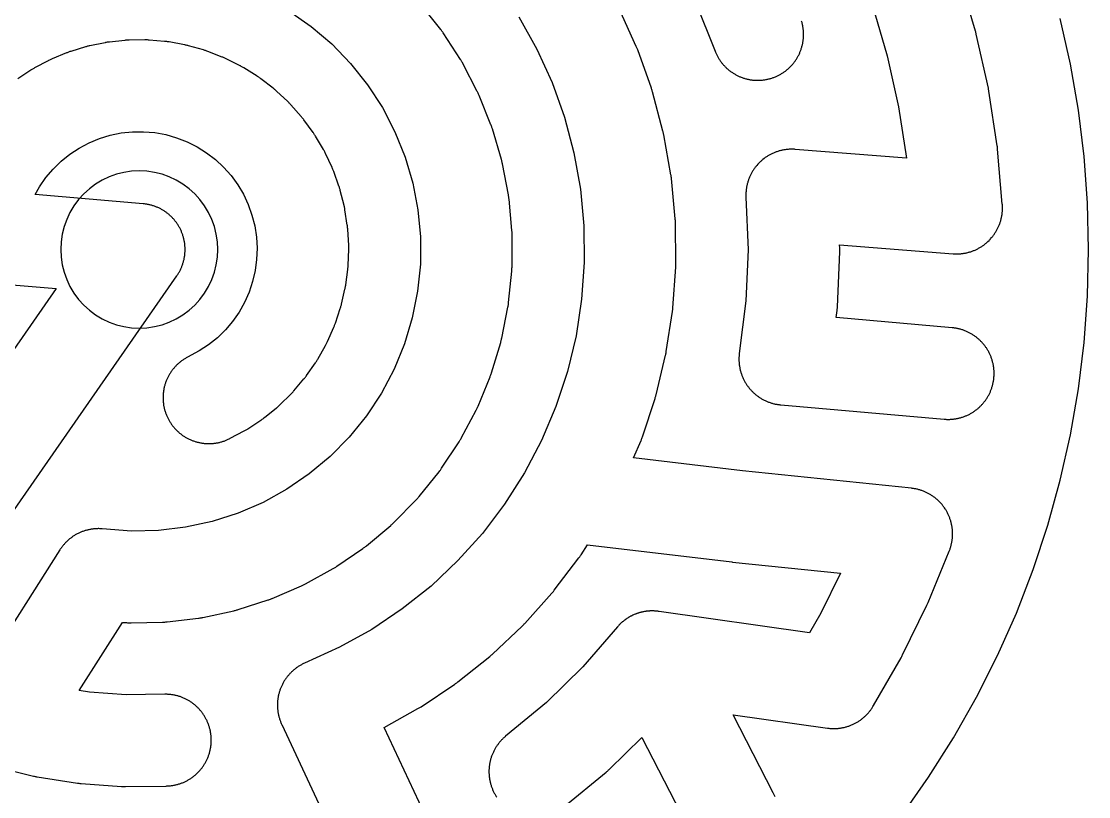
# Model space of a CAD drawing. Header units: millimetres. Extents: x -145 to 145, y -145 to 145.
# Drawn here: x -18 to 145, y -83.5 to 34.8 of the extents above; entities that cross this region are included whole.
import ezdxf

# ---------------------------------------------------------------- set-up
doc = ezdxf.new("R2010")
doc.units = ezdxf.units.MM
doc.layers.add('BOUNDARY', color=3, linetype='CONTINUOUS')
doc.layers.add('CORRIDORS', color=1, linetype='CONTINUOUS')

msp = doc.modelspace()

# ---------------------------------------------------------------- linework, layer by layer
at = {"layer": 'BOUNDARY'}
msp.add_lwpolyline([(116.465, -86.376), (120.563, -80.558), (124.371, -74.545), (127.879, -68.353), (131.078, -61.995), (133.963, -55.489), (136.524, -48.849), (138.756, -42.091), (140.655, -35.232), (142.214, -28.288), (143.431, -21.276), (144.302, -14.212), (144.825, -7.115), (145, 0), (144.825, 7.115), (144.302, 14.212), (143.431, 21.276), (142.214, 28.288), (140.655, 35.232)], dxfattribs=at)
msp.add_lwpolyline([(12, 0), (11.942, 1.176), (11.769, 2.341), (11.483, 3.483), (11.087, 4.592), (10.583, 5.657), (9.978, 6.667), (9.276, 7.613), (8.485, 8.485), (7.613, 9.276), (6.667, 9.978), (5.657, 10.583), (4.592, 11.087), (3.483, 11.483), (2.341, 11.769), (1.176, 11.942), (0, 12), (-1.176, 11.942), (-2.341, 11.769), (-3.483, 11.483), (-4.592, 11.087), (-5.657, 10.583), (-6.667, 9.978), (-7.613, 9.276), (-8.485, 8.485), (-9.276, 7.613), (-9.978, 6.667), (-10.583, 5.657), (-11.087, 4.592), (-11.483, 3.483), (-11.769, 2.341), (-11.942, 1.176), (-12, 0), (-11.942, -1.176), (-11.769, -2.341), (-11.483, -3.483), (-11.087, -4.592), (-10.583, -5.657), (-9.978, -6.667), (-9.276, -7.613), (-8.485, -8.485), (-7.613, -9.276), (-6.667, -9.978), (-5.657, -10.583), (-4.592, -11.087), (-3.483, -11.483), (-2.341, -11.769), (-1.176, -11.942), (0, -12), (1.176, -11.942), (2.341, -11.769), (3.483, -11.483), (4.592, -11.087), (5.657, -10.583), (6.667, -9.978), (7.613, -9.276), (8.485, -8.485), (9.276, -7.613), (9.978, -6.667), (10.583, -5.657), (11.087, -4.592), (11.483, -3.483), (11.769, -2.341), (11.942, -1.176)], close=True, dxfattribs=at)
at = {"layer": 'CORRIDORS'}
for points in [[(111.974, 37.219), (114.229, 29.575), (115.967, 21.789), (117.168, 13.952), (100.196, 15.279), (100.078, 15.287), (99.96, 15.293), (99.841, 15.297), (99.723, 15.3), (99.605, 15.3), (99.486, 15.298), (99.368, 15.294), (99.25, 15.289), (99.132, 15.281), (99.014, 15.271), (98.896, 15.259), (98.779, 15.246), (98.661, 15.23), (98.544, 15.212), (98.428, 15.192), (98.311, 15.171), (98.196, 15.147), (98.08, 15.122), (97.965, 15.094), (97.85, 15.065), (97.736, 15.033), (97.623, 15), (97.51, 14.965), (97.397, 14.928), (97.286, 14.889), (97.175, 14.848), (97.064, 14.805), (96.955, 14.76), (96.846, 14.714), (96.738, 14.666), (96.631, 14.615), (96.524, 14.563), (96.419, 14.51), (96.315, 14.454), (96.211, 14.397), (96.108, 14.338), (96.007, 14.277), (95.906, 14.215), (95.807, 14.151), (95.709, 14.085), (95.611, 14.017), (95.515, 13.948), (95.42, 13.878), (95.234, 13.732), (95.143, 13.656), (95.053, 13.579), (94.965, 13.501), (94.877, 13.421), (94.707, 13.257), (94.624, 13.172), (94.542, 13.087), (94.462, 13), (94.306, 12.822), (94.231, 12.731), (94.157, 12.638), (94.084, 12.545), (94.013, 12.45), (93.944, 12.354), (93.876, 12.257), (93.81, 12.159), (93.746, 12.06), (93.683, 11.96), (93.622, 11.858), (93.563, 11.756), (93.505, 11.652), (93.449, 11.548), (93.395, 11.443), (93.343, 11.337), (93.293, 11.23), (93.244, 11.122), (93.197, 11.013), (93.152, 10.904), (93.109, 10.793), (93.068, 10.683), (93.029, 10.571), (92.991, 10.459), (92.956, 10.346), (92.922, 10.232), (92.89, 10.118), (92.861, 10.004), (92.833, 9.889), (92.807, 9.773), (92.783, 9.658), (92.761, 9.541), (92.741, 9.425), (92.723, 9.308), (92.707, 9.191), (92.693, 9.073), (92.681, 8.955), (92.671, 8.837), (92.663, 8.719), (92.656, 8.601), (92.652, 8.483), (92.65, 8.365), (92.65, 8.246), (92.652, 8.128), (92.656, 8.01), (92.991, -0.066), (92.661, -7.852), (91.646, -15.86), (91.632, -15.977), (91.62, -16.095), (91.61, -16.213), (91.602, -16.331), (91.596, -16.449), (91.592, -16.567), (91.59, -16.686), (91.59, -16.804), (91.592, -16.922), (91.596, -17.041), (91.603, -17.159), (91.611, -17.277), (91.621, -17.395), (91.633, -17.512), (91.647, -17.63), (91.663, -17.747), (91.681, -17.864), (91.701, -17.981), (91.723, -18.097), (91.747, -18.213), (91.773, -18.328), (91.8, -18.443), (91.83, -18.558), (91.862, -18.672), (91.895, -18.785), (91.931, -18.898), (91.968, -19.01), (92.008, -19.122), (92.049, -19.233), (92.092, -19.343), (92.137, -19.452), (92.184, -19.561), (92.232, -19.669), (92.283, -19.776), (92.335, -19.882), (92.389, -19.988), (92.445, -20.092), (92.502, -20.195), (92.561, -20.298), (92.622, -20.399), (92.685, -20.499), (92.75, -20.599), (92.816, -20.697), (92.883, -20.794), (92.953, -20.89), (93.024, -20.984), (93.096, -21.078), (93.17, -21.17), (93.246, -21.261), (93.323, -21.351), (93.402, -21.439), (93.482, -21.526), (93.564, -21.612), (93.647, -21.696), (93.731, -21.779), (93.817, -21.86), (93.904, -21.94), (93.993, -22.019), (94.083, -22.096), (94.174, -22.171), (94.266, -22.245), (94.36, -22.317), (94.455, -22.388), (94.551, -22.457), (94.648, -22.525), (94.746, -22.59), (94.846, -22.654), (94.946, -22.717), (95.048, -22.778), (95.15, -22.837), (95.254, -22.894), (95.358, -22.949), (95.464, -23.003), (95.57, -23.055), (95.677, -23.105), (95.785, -23.154), (95.894, -23.2), (96.004, -23.245), (96.114, -23.287), (96.225, -23.328), (96.337, -23.367), (96.449, -23.405), (96.562, -23.44), (96.676, -23.473), (96.79, -23.505), (96.904, -23.534), (97.019, -23.562), (97.135, -23.587), (97.251, -23.611), (97.367, -23.632), (97.484, -23.652), (97.601, -23.67), (97.718, -23.685), (97.836, -23.699), (97.978, -23.713), (122.948, -25.903), (123.066, -25.913), (123.184, -25.92), (123.303, -25.925), (123.421, -25.929), (123.539, -25.93), (123.658, -25.929), (123.776, -25.927), (123.894, -25.922), (124.012, -25.915), (124.13, -25.907), (124.248, -25.896), (124.366, -25.883), (124.483, -25.869), (124.6, -25.852), (124.717, -25.834), (124.834, -25.813), (124.95, -25.791), (125.066, -25.766), (125.181, -25.74), (125.296, -25.711), (125.41, -25.681), (125.524, -25.649), (125.637, -25.615), (125.75, -25.579), (125.862, -25.541), (125.973, -25.501), (126.084, -25.459), (126.194, -25.415), (126.303, -25.37), (126.412, -25.323), (126.519, -25.274), (126.626, -25.223), (126.732, -25.17), (126.837, -25.115), (126.941, -25.059), (127.044, -25.001), (127.147, -24.941), (127.248, -24.88), (127.348, -24.817), (127.447, -24.752), (127.544, -24.685), (127.641, -24.617), (127.737, -24.547), (127.831, -24.476), (127.924, -24.403), (128.016, -24.328), (128.107, -24.252), (128.196, -24.175), (128.284, -24.096), (128.371, -24.015), (128.456, -23.933), (128.54, -23.85), (128.622, -23.765), (128.703, -23.678), (128.783, -23.591), (128.861, -23.502), (128.937, -23.412), (129.012, -23.32), (129.086, -23.227), (129.158, -23.133), (129.228, -23.038), (129.296, -22.942), (129.363, -22.844), (129.429, -22.746), (129.492, -22.646), (129.554, -22.545), (129.615, -22.443), (129.673, -22.34), (129.73, -22.236), (129.785, -22.132), (129.838, -22.026), (129.89, -21.92), (129.939, -21.812), (129.987, -21.704), (130.033, -21.595), (130.077, -21.485), (130.119, -21.375), (130.16, -21.263), (130.198, -21.151), (130.235, -21.039), (130.269, -20.926), (130.302, -20.812), (130.333, -20.698), (130.362, -20.583), (130.389, -20.468), (130.414, -20.352), (130.437, -20.236), (130.458, -20.12), (130.477, -20.003), (130.494, -19.886), (130.51, -19.769), (130.523, -19.651), (130.534, -19.533), (130.543, -19.415), (130.55, -19.297), (130.556, -19.179), (130.559, -19.061), (130.56, -18.942), (130.559, -18.824), (130.556, -18.706), (130.552, -18.588), (130.545, -18.469), (130.536, -18.351), (130.525, -18.234), (130.513, -18.116), (130.498, -17.999), (130.481, -17.881), (130.462, -17.765), (130.442, -17.648), (130.419, -17.532), (130.394, -17.416), (130.368, -17.301), (130.339, -17.186), (130.309, -17.072), (130.276, -16.958), (130.242, -16.845), (130.206, -16.732), (130.168, -16.62), (130.128, -16.509), (130.086, -16.398), (130.042, -16.288), (129.997, -16.179), (129.949, -16.071), (129.9, -15.963), (129.849, -15.856), (129.796, -15.75), (129.742, -15.645), (129.685, -15.541), (129.627, -15.438), (129.567, -15.336), (129.505, -15.235), (129.442, -15.135), (129.377, -15.036), (129.311, -14.939), (129.242, -14.842), (129.172, -14.747), (129.101, -14.652), (129.028, -14.559), (128.953, -14.467), (128.877, -14.377), (128.799, -14.288), (128.72, -14.2), (128.639, -14.113), (128.557, -14.028), (128.474, -13.944), (128.389, -13.862), (128.302, -13.781), (128.215, -13.702), (128.126, -13.624), (128.035, -13.547), (127.944, -13.472), (127.851, -13.399), (127.757, -13.327), (127.661, -13.257), (127.565, -13.189), (127.467, -13.122), (127.368, -13.057), (127.269, -12.993), (127.168, -12.931), (127.066, -12.871), (126.963, -12.813), (126.859, -12.756), (126.754, -12.701), (126.649, -12.648), (126.542, -12.597), (126.434, -12.547), (126.326, -12.5), (126.217, -12.454), (126.107, -12.41), (125.997, -12.368), (125.885, -12.328), (125.773, -12.289), (125.661, -12.253), (125.548, -12.218), (125.434, -12.186), (125.32, -12.155), (125.205, -12.126), (125.09, -12.099), (124.974, -12.074), (124.858, -12.051), (124.742, -12.03), (124.625, -12.011), (124.508, -11.994), (124.39, -11.979), (124.273, -11.966), (124.172, -11.957), (106.449, -10.403), (106.587, -9.313), (106.601, -9.196), (106.613, -9.078), (106.623, -8.96), (106.631, -8.842), (106.637, -8.729), (106.991, -0.363), (106.995, -0.245), (106.997, -0.126), (106.997, -0.008), (106.995, 0.11), (106.991, 0.223), (106.971, 0.706), (124.294, -0.649), (124.412, -0.657), (124.53, -0.663), (124.649, -0.667), (124.767, -0.67), (124.885, -0.67), (125.004, -0.668), (125.122, -0.664), (125.24, -0.659), (125.358, -0.651), (125.476, -0.641), (125.594, -0.629), (125.711, -0.616), (125.829, -0.6), (125.946, -0.582), (126.062, -0.562), (126.179, -0.541), (126.294, -0.517), (126.41, -0.492), (126.525, -0.464), (126.64, -0.435), (126.754, -0.403), (126.867, -0.37), (126.98, -0.335), (127.093, -0.298), (127.204, -0.259), (127.315, -0.218), (127.426, -0.175), (127.535, -0.13), (127.644, -0.084), (127.752, -0.036), (127.859, 0.015), (127.966, 0.067), (128.071, 0.12), (128.175, 0.176), (128.279, 0.233), (128.382, 0.292), (128.483, 0.353), (128.584, 0.415), (128.683, 0.479), (128.781, 0.545), (128.879, 0.613), (128.975, 0.682), (129.07, 0.752), (129.256, 0.898), (129.347, 0.974), (129.437, 1.051), (129.525, 1.129), (129.613, 1.209), (129.783, 1.373), (129.866, 1.458), (129.948, 1.543), (130.028, 1.63), (130.184, 1.808), (130.259, 1.899), (130.333, 1.992), (130.406, 2.085), (130.477, 2.18), (130.546, 2.276), (130.614, 2.373), (130.68, 2.471), (130.744, 2.57), (130.807, 2.67), (130.868, 2.772), (130.927, 2.874), (130.985, 2.978), (131.041, 3.082), (131.095, 3.187), (131.147, 3.293), (131.197, 3.4), (131.246, 3.508), (131.293, 3.617), (131.338, 3.726), (131.381, 3.837), (131.422, 3.947), (131.461, 4.059), (131.499, 4.171), (131.534, 4.284), (131.568, 4.398), (131.6, 4.512), (131.629, 4.626), (131.657, 4.741), (131.683, 4.857), (131.707, 4.972), (131.729, 5.089), (131.749, 5.205), (131.767, 5.322), (131.783, 5.439), (131.797, 5.557), (131.809, 5.675), (131.819, 5.793), (131.827, 5.911), (131.834, 6.029), (131.838, 6.147), (131.84, 6.265), (131.84, 6.384), (131.838, 6.502), (131.834, 6.62), (131.828, 6.738), (131.82, 6.856), (131.815, 6.92), (131.103, 15.333), (131.092, 15.451), (131.079, 15.569), (131.064, 15.686), (131.047, 15.803), (129.768, 24.149), (129.749, 24.266), (129.728, 24.383), (129.706, 24.499), (129.681, 24.614), (127.842, 32.855), (127.815, 32.97), (127.787, 33.085), (127.756, 33.199), (127.724, 33.311), (125.334, 41.41)], [(84.979, 37.766), (87.95, 30.247), (87.994, 30.138), (88.041, 30.029), (88.089, 29.921), (88.139, 29.813), (88.19, 29.707), (88.244, 29.601), (88.299, 29.497), (88.356, 29.393), (88.415, 29.291), (88.475, 29.189), (88.538, 29.088), (88.602, 28.989), (88.667, 28.89), (88.734, 28.793), (88.803, 28.697), (88.874, 28.602), (88.946, 28.508), (89.02, 28.415), (89.095, 28.324), (89.172, 28.234), (89.25, 28.145), (89.33, 28.058), (89.411, 27.972), (89.494, 27.887), (89.578, 27.804), (89.663, 27.722), (89.75, 27.642), (89.838, 27.563), (89.928, 27.485), (90.018, 27.41), (90.111, 27.335), (90.204, 27.263), (90.298, 27.191), (90.394, 27.122), (90.491, 27.054), (90.589, 26.988), (90.688, 26.923), (90.788, 26.86), (90.89, 26.799), (90.992, 26.739), (91.095, 26.682), (91.199, 26.626), (91.305, 26.572), (91.411, 26.519), (91.518, 26.468), (91.625, 26.42), (91.734, 26.373), (91.843, 26.327), (91.953, 26.284), (92.064, 26.243), (92.176, 26.203), (92.288, 26.166), (92.401, 26.13), (92.514, 26.096), (92.628, 26.064), (92.743, 26.034), (92.857, 26.006), (92.973, 25.98), (93.089, 25.956), (93.205, 25.933), (93.322, 25.913), (93.438, 25.895), (93.556, 25.879), (93.673, 25.864), (93.791, 25.852), (93.909, 25.842), (94.027, 25.833), (94.145, 25.827), (94.263, 25.823), (94.381, 25.82), (94.5, 25.82), (94.618, 25.822), (94.736, 25.825), (94.854, 25.831), (94.972, 25.839), (95.09, 25.848), (95.208, 25.86), (95.326, 25.874), (95.443, 25.889), (95.56, 25.907), (95.677, 25.927), (95.793, 25.948), (95.909, 25.972), (96.025, 25.997), (96.14, 26.024), (96.254, 26.054), (96.368, 26.085), (96.482, 26.118), (96.595, 26.153), (96.819, 26.229), (96.93, 26.27), (97.04, 26.313), (97.15, 26.358), (97.259, 26.404), (97.367, 26.452), (97.474, 26.502), (97.58, 26.554), (97.686, 26.608), (97.79, 26.663), (97.894, 26.72), (97.997, 26.779), (98.098, 26.84), (98.199, 26.902), (98.298, 26.966), (98.397, 27.032), (98.494, 27.099), (98.59, 27.168), (98.685, 27.239), (98.779, 27.311), (98.871, 27.385), (98.963, 27.46), (99.052, 27.537), (99.141, 27.615), (99.228, 27.695), (99.314, 27.777), (99.399, 27.859), (99.482, 27.944), (99.564, 28.029), (99.644, 28.116), (99.723, 28.204), (99.8, 28.294), (99.876, 28.385), (99.95, 28.477), (100.023, 28.571), (100.094, 28.665), (100.163, 28.761), (100.231, 28.858), (100.297, 28.956), (100.361, 29.055), (100.424, 29.156), (100.485, 29.257), (100.545, 29.359), (100.602, 29.463), (100.658, 29.567), (100.712, 29.672), (100.765, 29.778), (100.815, 29.885), (100.864, 29.993), (100.911, 30.102), (100.956, 30.211), (100.999, 30.321), (101.04, 30.432), (101.08, 30.544), (101.117, 30.656), (101.153, 30.769), (101.186, 30.882), (101.218, 30.996), (101.248, 31.111), (101.276, 31.226), (101.302, 31.341), (101.326, 31.457), (101.348, 31.573), (101.368, 31.69), (101.386, 31.807), (101.402, 31.924), (101.417, 32.041), (101.429, 32.159), (101.439, 32.277), (101.447, 32.395), (101.453, 32.513), (101.457, 32.631), (101.46, 32.75), (101.46, 32.868), (101.458, 32.986), (101.454, 33.105), (101.448, 33.223), (101.441, 33.341), (101.431, 33.459), (101.419, 33.576), (101.405, 33.694), (101.389, 33.811), (101.372, 33.928), (101.352, 34.045), (101.33, 34.161), (101.307, 34.277), (101.281, 34.393), (101.253, 34.508), (101.224, 34.622), (101.193, 34.736), (101.159, 34.85)], [(22.826, 36.428), (26.232, 34.058), (29.397, 31.366), (32.285, 28.384), (34.874, 25.136), (37.138, 21.651), (39.056, 17.962), (40.606, 14.114), (41.779, 10.131), (42.562, 6.045), (42.947, 1.912), (42.931, -2.24), (42.515, -6.374), (41.7, -10.454), (40.5, -14.421), (38.916, -18.27), (36.973, -21.94), (34.685, -25.403), (32.068, -28.637), (29.161, -31.593), (25.97, -34.264), (22.547, -36.607), (18.909, -38.612), (15.089, -40.258), (11.134, -41.526), (7.071, -42.407), (2.956, -42.89), (-1.204, -42.973), (-5.685, -42.63), (-5.803, -42.622), (-5.922, -42.616), (-6.04, -42.612), (-6.158, -42.61), (-6.277, -42.61), (-6.395, -42.612), (-6.513, -42.616), (-6.631, -42.622), (-6.749, -42.63), (-6.867, -42.64), (-6.985, -42.652), (-7.102, -42.666), (-7.22, -42.682), (-7.337, -42.7), (-7.453, -42.719), (-7.57, -42.741), (-7.685, -42.765), (-7.801, -42.791), (-7.916, -42.819), (-8.031, -42.848), (-8.145, -42.88), (-8.258, -42.913), (-8.371, -42.949), (-8.483, -42.986), (-8.595, -43.025), (-8.706, -43.066), (-8.816, -43.109), (-8.926, -43.154), (-9.034, -43.201), (-9.142, -43.249), (-9.249, -43.299), (-9.356, -43.352), (-9.461, -43.405), (-9.565, -43.461), (-9.669, -43.519), (-9.771, -43.578), (-9.873, -43.639), (-9.973, -43.701), (-10.072, -43.765), (-10.171, -43.831), (-10.268, -43.899), (-10.364, -43.968), (-10.459, -44.039), (-10.552, -44.112), (-10.644, -44.186), (-10.735, -44.261), (-10.825, -44.338), (-10.914, -44.417), (-11.001, -44.497), (-11.087, -44.578), (-11.171, -44.661), (-11.254, -44.746), (-11.335, -44.832), (-11.415, -44.919), (-11.494, -45.007), (-11.571, -45.097), (-11.646, -45.188), (-11.72, -45.28), (-11.793, -45.374), (-11.864, -45.469), (-11.933, -45.565), (-12, -45.662), (-12.066, -45.76), (-12.127, -45.854), (-23.523, -63.776)], [(-22.177, -78.936), (-16.149, -80.386), (-16.034, -80.413), (-15.918, -80.437), (-15.802, -80.46), (-15.686, -80.481), (-15.581, -80.498), (-9.453, -81.445), (-9.336, -81.462), (-9.219, -81.477), (-9.101, -81.49), (-8.983, -81.501), (-8.879, -81.51), (-2.695, -81.948), (-2.576, -81.955), (-2.458, -81.96), (-2.34, -81.964), (-2.222, -81.965), (-2.115, -81.964), (4.085, -81.889), (4.203, -81.887), (4.321, -81.883), (4.439, -81.876), (4.557, -81.868), (4.675, -81.857), (4.793, -81.845), (4.91, -81.831), (5.028, -81.814), (5.144, -81.796), (5.261, -81.775), (5.377, -81.753), (5.493, -81.729), (5.608, -81.703), (5.723, -81.675), (5.838, -81.644), (5.952, -81.612), (6.065, -81.578), (6.178, -81.543), (6.29, -81.505), (6.401, -81.465), (6.512, -81.424), (6.622, -81.38), (6.732, -81.335), (6.84, -81.288), (6.948, -81.239), (7.055, -81.188), (7.161, -81.136), (7.266, -81.081), (7.37, -81.025), (7.473, -80.968), (7.575, -80.908), (7.677, -80.847), (7.777, -80.784), (7.876, -80.719), (7.974, -80.653), (8.071, -80.585), (8.166, -80.515), (8.261, -80.444), (8.354, -80.371), (8.446, -80.297), (8.537, -80.221), (8.626, -80.143), (8.714, -80.064), (8.801, -79.984), (8.887, -79.902), (8.971, -79.819), (9.053, -79.734), (9.134, -79.648), (9.214, -79.56), (9.292, -79.472), (9.369, -79.382), (9.444, -79.29), (9.518, -79.197), (9.59, -79.104), (9.66, -79.009), (9.729, -78.912), (9.796, -78.815), (9.862, -78.716), (9.926, -78.617), (9.988, -78.516), (10.048, -78.414), (10.107, -78.312), (10.164, -78.208), (10.219, -78.103), (10.272, -77.998), (10.324, -77.891), (10.374, -77.784), (10.422, -77.676), (10.468, -77.567), (10.512, -77.457), (10.555, -77.347), (10.595, -77.235), (10.634, -77.124), (10.671, -77.011), (10.706, -76.898), (10.739, -76.785), (10.77, -76.67), (10.799, -76.556), (10.826, -76.441), (10.851, -76.325), (10.875, -76.209), (10.896, -76.093), (10.915, -75.976), (10.933, -75.859), (10.948, -75.741), (10.961, -75.624), (10.973, -75.506), (10.982, -75.388), (10.99, -75.27), (10.995, -75.152), (10.999, -75.034), (11, -74.915), (10.999, -74.797), (10.997, -74.679), (10.992, -74.56), (10.986, -74.442), (10.977, -74.324), (10.967, -74.206), (10.954, -74.089), (10.939, -73.971), (10.923, -73.854), (10.904, -73.737), (10.884, -73.621), (10.862, -73.505), (10.837, -73.389), (10.811, -73.273), (10.782, -73.159), (10.752, -73.044), (10.72, -72.93), (10.686, -72.817), (10.65, -72.704), (10.612, -72.592), (10.572, -72.481), (10.531, -72.37), (10.487, -72.26), (10.442, -72.151), (10.395, -72.042), (10.346, -71.935), (10.295, -71.828), (10.242, -71.722), (10.188, -71.617), (10.131, -71.513), (10.073, -71.409), (10.014, -71.307), (9.952, -71.206), (9.889, -71.106), (9.824, -71.007), (9.758, -70.909), (9.69, -70.812), (9.62, -70.717), (9.549, -70.622), (9.476, -70.529), (9.401, -70.437), (9.325, -70.347), (9.248, -70.257), (9.169, -70.169), (9.088, -70.083), (9.006, -69.997), (8.923, -69.913), (8.838, -69.831), (8.752, -69.75), (8.664, -69.67), (8.575, -69.592), (8.485, -69.516), (8.394, -69.441), (8.301, -69.367), (8.207, -69.295), (8.112, -69.225), (8.015, -69.156), (7.918, -69.089), (7.819, -69.024), (7.72, -68.96), (7.619, -68.898), (7.517, -68.838), (7.414, -68.779), (7.31, -68.722), (7.206, -68.667), (7.1, -68.614), (6.994, -68.562), (6.886, -68.513), (6.778, -68.465), (6.669, -68.419), (6.559, -68.375), (6.449, -68.332), (6.338, -68.292), (6.226, -68.253), (6.113, -68.217), (6, -68.182), (5.886, -68.149), (5.772, -68.118), (5.658, -68.089), (5.542, -68.062), (5.427, -68.037), (5.311, -68.014), (5.194, -67.993), (5.078, -67.973), (4.96, -67.956), (4.843, -67.941), (4.726, -67.928), (4.608, -67.916), (4.49, -67.907), (4.372, -67.9), (4.254, -67.895), (4.135, -67.891), (4.017, -67.89), (3.915, -67.891), (-1.983, -67.962), (-7.606, -67.564), (-9.186, -67.32), (-2.567, -56.911), (-1.937, -56.959), (-1.819, -56.967), (-1.7, -56.973), (-1.582, -56.977), (-1.464, -56.979), (-1.345, -56.979), (-1.261, -56.978), (3.569, -56.881), (3.687, -56.877), (3.805, -56.872), (3.923, -56.864), (4.041, -56.855), (4.159, -56.844), (4.244, -56.834), (9.043, -56.271), (9.16, -56.257), (9.277, -56.24), (9.394, -56.221), (9.51, -56.2), (9.627, -56.178), (9.711, -56.16), (14.433, -55.136), (14.548, -55.11), (14.663, -55.082), (14.777, -55.052), (14.891, -55.02), (15.005, -54.986), (15.086, -54.961), (19.687, -53.486), (19.799, -53.449), (19.911, -53.41), (20.022, -53.369), (20.132, -53.326), (20.242, -53.282), (20.32, -53.249), (24.757, -51.337), (24.865, -51.289), (24.973, -51.239), (25.079, -51.188), (25.185, -51.135), (25.29, -51.08), (25.365, -51.039), (29.597, -48.707), (29.7, -48.649), (29.803, -48.589), (29.904, -48.528), (30.004, -48.465), (30.103, -48.4), (30.173, -48.352), (34.161, -45.622), (34.258, -45.555), (34.354, -45.485), (34.449, -45.414), (34.542, -45.342), (34.635, -45.268), (34.7, -45.214), (38.405, -42.113), (38.495, -42.036), (38.584, -41.958), (38.671, -41.878), (38.757, -41.797), (38.842, -41.714), (38.903, -41.653), (42.291, -38.208), (42.373, -38.123), (42.454, -38.037), (42.533, -37.949), (42.611, -37.86), (42.687, -37.769), (42.742, -37.703), (45.781, -33.947), (45.927, -33.761), (45.997, -33.666), (46.066, -33.569), (46.133, -33.472), (46.18, -33.402), (48.843, -29.371), (48.907, -29.272), (48.97, -29.172), (49.031, -29.07), (49.09, -28.968), (49.147, -28.865), (49.188, -28.789), (51.449, -24.519), (51.504, -24.414), (51.556, -24.308), (51.607, -24.201), (51.656, -24.093), (51.704, -23.985), (51.737, -23.906), (53.575, -19.438), (53.619, -19.328), (53.661, -19.218), (53.701, -19.107), (53.74, -18.995), (53.776, -18.882), (53.801, -18.802), (55.2, -14.177), (55.233, -14.063), (55.265, -13.949), (55.294, -13.834), (55.322, -13.719), (55.347, -13.604), (55.365, -13.521), (56.311, -8.783), (56.333, -8.666), (56.353, -8.55), (56.371, -8.433), (56.387, -8.316), (56.402, -8.198), (56.411, -8.113), (56.895, -3.307), (56.906, -3.19), (56.914, -3.072), (56.921, -2.953), (56.926, -2.835), (56.929, -2.717), (56.93, -2.632), (56.948, 2.199), (56.947, 2.317), (56.945, 2.436), (56.94, 2.554), (56.934, 2.672), (56.925, 2.79), (56.918, 2.874), (56.47, 7.684), (56.458, 7.802), (56.444, 7.919), (56.428, 8.037), (56.41, 8.154), (56.39, 8.27), (56.375, 8.353), (55.465, 13.098), (55.441, 13.214), (55.416, 13.33), (55.389, 13.445), (55.36, 13.56), (55.329, 13.674), (55.305, 13.757), (53.941, 18.391), (53.907, 18.504), (53.87, 18.616), (53.832, 18.728), (53.792, 18.84), (53.75, 18.95), (53.719, 19.029), (51.914, 23.51), (51.869, 23.62), (51.822, 23.728), (51.773, 23.836), (51.722, 23.943), (51.67, 24.049), (51.632, 24.124), (49.404, 28.41), (49.348, 28.514), (49.291, 28.618), (49.232, 28.72), (49.172, 28.822), (49.109, 28.922), (49.063, 28.995), (46.431, 33.046), (46.366, 33.144), (46.299, 33.242), (46.23, 33.338), (46.16, 33.434), (46.088, 33.528), (46.035, 33.595), (43.024, 37.373)], [(97.115, -83.56), (97.071, -83.45), (97.025, -83.341), (96.977, -83.233), (96.927, -83.126), (96.876, -83.019), (96.83, -82.928), (90.721, -71.004), (105.094, -73.05), (105.211, -73.066), (105.328, -73.08), (105.446, -73.091), (105.564, -73.101), (105.682, -73.109), (105.8, -73.114), (105.919, -73.118), (106.037, -73.12), (106.155, -73.12), (106.273, -73.117), (106.392, -73.113), (106.51, -73.107), (106.628, -73.099), (106.746, -73.088), (106.863, -73.076), (106.981, -73.062), (107.098, -73.046), (107.215, -73.027), (107.332, -73.007), (107.448, -72.985), (107.564, -72.961), (107.679, -72.935), (107.794, -72.907), (107.909, -72.877), (108.022, -72.845), (108.136, -72.811), (108.249, -72.776), (108.361, -72.738), (108.472, -72.698), (108.583, -72.657), (108.693, -72.614), (108.803, -72.569), (108.911, -72.522), (109.019, -72.473), (109.126, -72.422), (109.232, -72.37), (109.337, -72.316), (109.442, -72.26), (109.545, -72.202), (109.647, -72.143), (109.749, -72.082), (109.849, -72.019), (109.948, -71.954), (110.046, -71.888), (110.143, -71.82), (110.239, -71.751), (110.333, -71.68), (110.427, -71.607), (110.519, -71.533), (110.61, -71.457), (110.699, -71.38), (110.787, -71.301), (110.874, -71.22), (110.96, -71.139), (111.044, -71.055), (111.127, -70.971), (111.208, -70.885), (111.288, -70.798), (111.366, -70.709), (111.443, -70.619), (111.518, -70.528), (111.592, -70.435), (111.664, -70.341), (111.735, -70.246), (111.804, -70.15), (111.871, -70.053), (111.936, -69.954), (112, -69.855), (112.063, -69.754), (112.142, -69.62), (116.364, -62.307), (116.423, -62.204), (116.479, -62.1), (116.534, -61.995), (116.587, -61.89), (120.306, -54.308), (120.357, -54.201), (120.406, -54.093), (120.454, -53.985), (120.499, -53.877), (123.698, -46.062), (123.742, -45.952), (123.784, -45.841), (123.824, -45.73), (123.863, -45.618), (123.899, -45.505), (123.933, -45.392), (123.966, -45.279), (123.997, -45.164), (124.025, -45.049), (124.052, -44.934), (124.077, -44.819), (124.1, -44.702), (124.121, -44.586), (124.139, -44.469), (124.156, -44.352), (124.171, -44.235), (124.184, -44.117), (124.195, -43.999), (124.204, -43.881), (124.211, -43.763), (124.216, -43.645), (124.219, -43.527), (124.22, -43.408), (124.219, -43.29), (124.216, -43.172), (124.211, -43.054), (124.204, -42.935), (124.195, -42.817), (124.184, -42.7), (124.171, -42.582), (124.156, -42.465), (124.139, -42.348), (124.12, -42.231), (124.099, -42.114), (124.076, -41.998), (124.051, -41.883), (124.025, -41.767), (123.996, -41.653), (123.965, -41.538), (123.933, -41.424), (123.898, -41.311), (123.862, -41.199), (123.823, -41.087), (123.783, -40.976), (123.741, -40.865), (123.697, -40.755), (123.651, -40.646), (123.604, -40.538), (123.554, -40.43), (123.503, -40.324), (123.45, -40.218), (123.395, -40.113), (123.338, -40.009), (123.28, -39.906), (123.22, -39.804), (123.158, -39.703), (123.095, -39.603), (122.963, -39.407), (122.894, -39.311), (122.824, -39.215), (122.752, -39.121), (122.679, -39.028), (122.604, -38.937), (122.528, -38.846), (122.45, -38.757), (122.37, -38.669), (122.29, -38.583), (122.207, -38.498), (122.124, -38.414), (122.038, -38.332), (121.952, -38.252), (121.864, -38.172), (121.775, -38.095), (121.684, -38.018), (121.593, -37.944), (121.5, -37.871), (121.405, -37.799), (121.31, -37.729), (121.213, -37.661), (121.116, -37.594), (121.017, -37.529), (120.917, -37.466), (120.816, -37.404), (120.714, -37.344), (120.611, -37.286), (120.507, -37.23), (120.402, -37.175), (120.296, -37.122), (120.189, -37.071), (120.082, -37.022), (119.973, -36.974), (119.864, -36.929), (119.754, -36.885), (119.643, -36.843), (119.532, -36.803), (119.42, -36.765), (119.308, -36.729), (119.194, -36.694), (119.08, -36.662), (118.966, -36.631), (118.851, -36.603), (118.736, -36.576), (118.62, -36.551), (118.504, -36.529), (118.388, -36.508), (118.271, -36.489), (118.154, -36.473), (118.036, -36.458), (117.938, -36.447), (92.118, -33.784), (75.507, -31.824), (76.638, -29.158), (76.683, -29.048), (76.726, -28.938), (76.768, -28.828), (76.807, -28.716), (76.841, -28.616), (78.781, -22.729), (78.817, -22.616), (78.852, -22.503), (78.884, -22.389), (78.914, -22.275), (78.94, -22.172), (80.387, -16.144), (80.413, -16.029), (80.438, -15.913), (80.461, -15.797), (80.481, -15.68), (80.498, -15.581), (81.446, -9.455), (81.463, -9.337), (81.478, -9.22), (81.491, -9.102), (81.502, -8.985), (81.51, -8.881), (81.95, -2.697), (81.958, -2.579), (81.963, -2.461), (81.967, -2.342), (81.968, -2.224), (81.968, -2.118), (81.895, 4.08), (81.892, 4.199), (81.888, 4.317), (81.881, 4.435), (81.873, 4.553), (81.864, 4.659), (81.279, 10.831), (81.267, 10.948), (81.252, 11.066), (81.236, 11.183), (81.218, 11.3), (81.2, 11.405), (80.106, 17.507), (80.084, 17.624), (80.06, 17.739), (80.035, 17.855), (80.007, 17.97), (79.981, 18.072), (78.387, 24.064), (78.355, 24.178), (78.322, 24.291), (78.287, 24.404), (78.25, 24.516), (78.215, 24.616), (76.132, 30.455), (76.091, 30.566), (76.049, 30.676), (76.004, 30.786), (75.958, 30.895), (75.915, 30.992), (73.356, 36.639)], [(57.987, 35.511), (60.726, 30.592), (63.043, 25.478), (64.93, 20.189), (66.379, 14.743), (67.368, 9.226), (67.898, 3.628), (67.965, -2.002), (67.567, -7.59), (66.706, -13.156), (65.392, -18.63), (63.639, -23.95), (61.434, -29.148), (58.831, -34.103), (55.806, -38.856), (52.411, -43.326), (48.664, -47.495), (44.561, -51.365), (40.175, -54.863), (35.504, -57.995), (30.602, -60.723), (25.213, -63.163), (25.105, -63.213), (24.999, -63.265), (24.893, -63.318), (24.788, -63.373), (24.685, -63.43), (24.582, -63.488), (24.48, -63.549), (24.379, -63.611), (24.28, -63.674), (24.181, -63.74), (24.084, -63.807), (23.987, -63.876), (23.892, -63.946), (23.798, -64.018), (23.705, -64.091), (23.614, -64.166), (23.524, -64.243), (23.435, -64.321), (23.347, -64.401), (23.261, -64.482), (23.176, -64.564), (23.093, -64.648), (23.011, -64.734), (22.93, -64.82), (22.851, -64.908), (22.774, -64.998), (22.698, -65.088), (22.623, -65.18), (22.55, -65.274), (22.479, -65.368), (22.409, -65.464), (22.341, -65.56), (22.275, -65.658), (22.21, -65.757), (22.147, -65.857), (22.086, -65.958), (22.026, -66.061), (21.968, -66.164), (21.912, -66.268), (21.857, -66.373), (21.805, -66.479), (21.754, -66.586), (21.705, -66.694), (21.658, -66.802), (21.612, -66.911), (21.569, -67.021), (21.527, -67.132), (21.487, -67.244), (21.45, -67.356), (21.414, -67.468), (21.38, -67.582), (21.347, -67.696), (21.317, -67.81), (21.289, -67.925), (21.263, -68.04), (21.238, -68.156), (21.216, -68.272), (21.195, -68.389), (21.177, -68.506), (21.16, -68.623), (21.146, -68.74), (21.133, -68.858), (21.123, -68.976), (21.114, -69.094), (21.108, -69.212), (21.103, -69.33), (21.101, -69.448), (21.1, -69.567), (21.102, -69.685), (21.105, -69.803), (21.11, -69.921), (21.118, -70.039), (21.127, -70.157), (21.139, -70.275), (21.152, -70.393), (21.168, -70.51), (21.185, -70.627), (21.204, -70.744), (21.226, -70.86), (21.249, -70.976), (21.274, -71.092), (21.301, -71.207), (21.331, -71.322), (21.362, -71.436), (21.395, -71.549), (21.43, -71.662), (21.466, -71.775), (21.505, -71.887), (21.546, -71.998), (21.588, -72.108), (21.633, -72.218), (21.679, -72.327), (21.727, -72.435), (21.758, -72.503), (32.348, -95.173)], [(-22.814, -45.038), (5.746, -3.998), (5.812, -3.901), (5.878, -3.802), (5.941, -3.702), (6.003, -3.601), (6.063, -3.499), (6.121, -3.396), (6.177, -3.292), (6.232, -3.187), (6.285, -3.082), (6.336, -2.975), (6.386, -2.867), (6.433, -2.759), (6.479, -2.65), (6.523, -2.54), (6.565, -2.429), (6.605, -2.318), (6.643, -2.206), (6.68, -2.093), (6.714, -1.98), (6.747, -1.867), (6.777, -1.752), (6.806, -1.637), (6.833, -1.522), (6.857, -1.406), (6.88, -1.29), (6.901, -1.174), (6.92, -1.057), (6.937, -0.94), (6.952, -0.823), (6.964, -0.705), (6.975, -0.587), (6.984, -0.469), (6.991, -0.351), (6.996, -0.233), (6.999, -0.115), (7, 0.004), (6.999, 0.122), (6.996, 0.24), (6.991, 0.359), (6.984, 0.477), (6.975, 0.595), (6.964, 0.712), (6.951, 0.83), (6.936, 0.947), (6.919, 1.065), (6.9, 1.181), (6.879, 1.298), (6.856, 1.414), (6.831, 1.53), (6.804, 1.645), (6.775, 1.76), (6.745, 1.874), (6.712, 1.988), (6.677, 2.101), (6.641, 2.213), (6.603, 2.325), (6.562, 2.436), (6.52, 2.547), (6.476, 2.657), (6.43, 2.766), (6.383, 2.874), (6.333, 2.982), (6.282, 3.088), (6.229, 3.194), (6.174, 3.299), (6.117, 3.403), (6.059, 3.506), (5.999, 3.608), (5.937, 3.708), (5.873, 3.808), (5.808, 3.907), (5.741, 4.005), (5.673, 4.101), (5.603, 4.196), (5.531, 4.291), (5.458, 4.383), (5.383, 4.475), (5.306, 4.565), (5.228, 4.654), (5.149, 4.742), (5.068, 4.828), (4.986, 4.913), (4.902, 4.997), (4.817, 5.079), (4.73, 5.16), (4.642, 5.239), (4.553, 5.317), (4.463, 5.393), (4.371, 5.468), (4.278, 5.541), (4.184, 5.612), (4.088, 5.682), (3.992, 5.75), (3.894, 5.817), (3.795, 5.882), (3.695, 5.945), (3.594, 6.007), (3.492, 6.067), (3.389, 6.125), (3.285, 6.181), (3.18, 6.236), (3.074, 6.289), (2.967, 6.34), (2.86, 6.389), (2.751, 6.437), (2.642, 6.482), (2.532, 6.526), (2.422, 6.568), (2.31, 6.608), (2.198, 6.646), (2.085, 6.682), (1.972, 6.716), (1.858, 6.749), (1.744, 6.779), (1.629, 6.808), (1.514, 6.834), (1.398, 6.859), (1.282, 6.882), (1.166, 6.902), (1.049, 6.921), (0.932, 6.938), (0.814, 6.952), (0.697, 6.965), (0.591, 6.975), (-15.911, 8.373), (-15.243, 9.56), (-14.255, 10.979), (-13.16, 12.271), (-11.927, 13.472), (-10.592, 14.545), (-9.161, 15.488), (-7.652, 16.286), (-6.063, 16.942), (-4.438, 17.438), (-2.756, 17.781), (-1.051, 17.963), (0.669, 17.981), (2.363, 17.838), (4.052, 17.53), (5.699, 17.066), (7.301, 16.444), (8.82, 15.682), (10.282, 14.764), (11.629, 13.728), (12.891, 12.551), (14.018, 11.277), (15.032, 9.886), (15.9, 8.42), (16.632, 6.859), (17.207, 5.257), (17.627, 3.6), (17.891, 1.897), (17.991, 0.191), (17.927, -1.522), (17.702, -3.215), (17.315, -4.889), (16.775, -6.506), (16.078, -8.077), (15.243, -9.56), (14.255, -10.979), (13.16, -12.271), (11.927, -13.472), (10.592, -14.545), (9.161, -15.488), (7.356, -16.443), (7.251, -16.499), (7.148, -16.557), (7.046, -16.617), (6.945, -16.678), (6.845, -16.742), (6.746, -16.806), (6.648, -16.873), (6.551, -16.941), (6.456, -17.011), (6.361, -17.082), (6.268, -17.155), (6.176, -17.23), (6.086, -17.306), (5.996, -17.383), (5.908, -17.462), (5.822, -17.543), (5.736, -17.625), (5.652, -17.708), (5.57, -17.793), (5.489, -17.879), (5.409, -17.967), (5.331, -18.056), (5.255, -18.146), (5.18, -18.237), (5.106, -18.33), (5.034, -18.424), (4.964, -18.519), (4.895, -18.616), (4.828, -18.713), (4.763, -18.812), (4.699, -18.912), (4.637, -19.012), (4.577, -19.114), (4.518, -19.217), (4.462, -19.321), (4.407, -19.425), (4.353, -19.531), (4.302, -19.638), (4.252, -19.745), (4.204, -19.853), (4.158, -19.962), (4.114, -20.072), (4.072, -20.182), (4.031, -20.294), (3.993, -20.406), (3.956, -20.518), (3.921, -20.631), (3.889, -20.745), (3.858, -20.859), (3.829, -20.974), (3.802, -21.089), (3.777, -21.205), (3.754, -21.321), (3.732, -21.437), (3.713, -21.554), (3.696, -21.671), (3.681, -21.788), (3.668, -21.906), (3.656, -22.024), (3.647, -22.142), (3.64, -22.26), (3.635, -22.378), (3.631, -22.496), (3.63, -22.614), (3.631, -22.733), (3.633, -22.851), (3.638, -22.969), (3.645, -23.087), (3.654, -23.205), (3.664, -23.323), (3.677, -23.441), (3.692, -23.558), (3.708, -23.675), (3.727, -23.792), (3.748, -23.909), (3.77, -24.025), (3.795, -24.141), (3.821, -24.256), (3.85, -24.371), (3.88, -24.485), (3.913, -24.599), (3.947, -24.712), (3.983, -24.825), (4.021, -24.937), (4.061, -25.048), (4.103, -25.159), (4.146, -25.269), (4.192, -25.378), (4.239, -25.487), (4.289, -25.594), (4.34, -25.701), (4.392, -25.807), (4.447, -25.912), (4.503, -26.016), (4.561, -26.119), (4.621, -26.221), (4.683, -26.322), (4.746, -26.422), (4.811, -26.521), (4.878, -26.619), (4.946, -26.715), (5.016, -26.811), (5.087, -26.905), (5.16, -26.998), (5.235, -27.09), (5.311, -27.181), (5.389, -27.27), (5.468, -27.358), (5.549, -27.444), (5.631, -27.53), (5.714, -27.613), (5.799, -27.696), (5.885, -27.777), (5.973, -27.856), (6.062, -27.934), (6.152, -28.011), (6.244, -28.085), (6.337, -28.159), (6.431, -28.231), (6.526, -28.301), (6.623, -28.369), (6.72, -28.436), (6.819, -28.502), (6.919, -28.565), (7.019, -28.627), (7.121, -28.687), (7.224, -28.746), (7.328, -28.802), (7.433, -28.857), (7.539, -28.91), (7.645, -28.962), (7.753, -29.011), (7.861, -29.059), (7.97, -29.105), (8.08, -29.149), (8.19, -29.191), (8.302, -29.231), (8.413, -29.27), (8.526, -29.306), (8.639, -29.341), (8.753, -29.374), (8.867, -29.404), (8.982, -29.433), (9.097, -29.46), (9.213, -29.485), (9.329, -29.508), (9.445, -29.529), (9.562, -29.548), (9.679, -29.565), (9.797, -29.58), (9.914, -29.593), (10.032, -29.604), (10.15, -29.614), (10.268, -29.621), (10.386, -29.626), (10.504, -29.629), (10.623, -29.63), (10.741, -29.629), (10.859, -29.626), (10.978, -29.621), (11.096, -29.614), (11.214, -29.606), (11.332, -29.595), (11.449, -29.582), (11.567, -29.567), (11.684, -29.55), (11.8, -29.531), (11.917, -29.511), (12.033, -29.488), (12.149, -29.463), (12.264, -29.437), (12.379, -29.408), (12.493, -29.377), (12.607, -29.345), (12.72, -29.311), (12.833, -29.274), (12.945, -29.236), (13.056, -29.196), (13.167, -29.154), (13.277, -29.11), (13.386, -29.065), (13.494, -29.017), (13.602, -28.968), (13.708, -28.917), (13.814, -28.864), (13.904, -28.817), (16.007, -27.704), (16.112, -27.648), (16.215, -27.59), (16.317, -27.53), (16.418, -27.469), (16.518, -27.405), (16.582, -27.364), (18.569, -26.056), (18.667, -25.99), (18.764, -25.922), (18.86, -25.853), (18.955, -25.782), (19.049, -25.71), (19.107, -25.664), (20.961, -24.173), (21.052, -24.098), (21.143, -24.021), (21.232, -23.943), (21.319, -23.864), (21.406, -23.783), (21.459, -23.732), (23.163, -22.072), (23.247, -21.989), (23.329, -21.904), (23.41, -21.818), (23.49, -21.731), (23.568, -21.642), (23.618, -21.583), (25.156, -19.768), (25.232, -19.678), (25.306, -19.585), (25.379, -19.492), (25.45, -19.397), (25.519, -19.301), (25.561, -19.243), (26.92, -17.291), (26.987, -17.193), (27.052, -17.094), (27.115, -16.994), (27.177, -16.893), (27.237, -16.791), (27.274, -16.726), (28.442, -14.652), (28.499, -14.548), (28.555, -14.444), (28.609, -14.338), (28.66, -14.232), (28.71, -14.125), (28.742, -14.055), (29.706, -11.881), (29.753, -11.772), (29.798, -11.663), (29.842, -11.553), (29.883, -11.442), (29.923, -11.33), (29.946, -11.261), (30.7, -9.004), (30.737, -8.891), (30.771, -8.778), (30.804, -8.665), (30.835, -8.55), (30.864, -8.436), (30.881, -8.363), (31.417, -6.045), (31.443, -5.93), (31.466, -5.814), (31.488, -5.697), (31.508, -5.581), (31.526, -5.464), (31.536, -5.389), (31.849, -3.031), (31.864, -2.914), (31.876, -2.796), (31.887, -2.678), (31.896, -2.56), (31.902, -2.442), (31.905, -2.369), (31.993, 0.009), (31.997, 0.127), (31.998, 0.246), (31.997, 0.364), (31.995, 0.482), (31.99, 0.601), (31.986, 0.677), (31.847, 3.052), (31.839, 3.17), (31.829, 3.288), (31.817, 3.406), (31.803, 3.523), (31.788, 3.64), (31.777, 3.714), (31.413, 6.065), (31.393, 6.182), (31.372, 6.298), (31.349, 6.414), (31.324, 6.53), (31.297, 6.645), (31.28, 6.715), (30.695, 9.021), (30.665, 9.136), (30.633, 9.25), (30.599, 9.363), (30.563, 9.476), (30.526, 9.588), (30.499, 9.662), (29.696, 11.902), (29.656, 12.013), (29.613, 12.124), (29.568, 12.233), (29.522, 12.342), (29.473, 12.45), (29.444, 12.514), (28.433, 14.668), (28.382, 14.775), (28.329, 14.881), (28.274, 14.986), (28.217, 15.09), (28.159, 15.193), (28.12, 15.259), (26.908, 17.307), (26.847, 17.408), (26.784, 17.509), (26.72, 17.608), (26.654, 17.706), (26.586, 17.803), (26.542, 17.864), (25.141, 19.787), (25.07, 19.882), (24.998, 19.976), (24.925, 20.068), (24.849, 20.16), (24.773, 20.25), (24.724, 20.305), (23.147, 22.086), (23.068, 22.174), (22.987, 22.261), (22.905, 22.346), (22.821, 22.43), (22.736, 22.512), (22.681, 22.565), (20.941, 24.188), (20.853, 24.268), (20.765, 24.346), (20.675, 24.423), (20.584, 24.499), (20.492, 24.573), (20.434, 24.617), (18.548, 26.068), (18.454, 26.139), (18.358, 26.209), (18.262, 26.277), (18.164, 26.344), (18.065, 26.409), (18.002, 26.449), (15.987, 27.714), (15.886, 27.776), (15.784, 27.836), (15.682, 27.895), (15.578, 27.951), (15.473, 28.007), (15.405, 28.041), (13.279, 29.108), (13.173, 29.16), (13.066, 29.211), (12.958, 29.259), (12.849, 29.306), (12.74, 29.351), (12.672, 29.378), (10.454, 30.239), (10.343, 30.28), (10.232, 30.32), (10.12, 30.359), (10.007, 30.395), (9.894, 30.429), (9.819, 30.451), (7.529, 31.096), (7.415, 31.127), (7.3, 31.156), (7.185, 31.183), (7.069, 31.209), (6.953, 31.232), (6.885, 31.245), (4.545, 31.671), (4.428, 31.691), (4.311, 31.709), (4.194, 31.726), (4.077, 31.74), (3.959, 31.752), (3.879, 31.759), (1.508, 31.959), (1.39, 31.968), (1.272, 31.975), (1.154, 31.98), (1.036, 31.983), (0.917, 31.984), (0.846, 31.984), (-1.533, 31.959), (-1.651, 31.956), (-1.769, 31.952), (-1.887, 31.946), (-2.005, 31.938), (-2.123, 31.927), (-2.2, 31.92), (-4.566, 31.668), (-4.684, 31.654), (-4.801, 31.639), (-4.918, 31.621), (-5.035, 31.602), (-5.151, 31.58), (-5.223, 31.566), (-7.554, 31.091), (-7.669, 31.066), (-7.785, 31.04), (-7.9, 31.011), (-8.014, 30.981), (-8.128, 30.949), (-8.198, 30.927), (-10.473, 30.233), (-10.586, 30.198), (-10.699, 30.161), (-10.81, 30.121), (-10.921, 30.08), (-11.031, 30.037), (-11.103, 30.008), (-13.302, 29.1), (-13.411, 29.054), (-13.519, 29.006), (-13.626, 28.956), (-13.733, 28.905), (-13.838, 28.852), (-13.904, 28.817), (-16.007, 27.704), (-16.112, 27.648), (-16.215, 27.59), (-16.317, 27.53), (-16.418, 27.469), (-16.518, 27.405), (-16.582, 27.364), (-18.569, 26.056)], [(-24.936, -4.913), (-12.67, -5.952), (-34.306, -37.042)], [(45.031, -89.244), (37.419, -72.95), (42.568, -70.084), (42.671, -70.026), (42.773, -69.966), (42.874, -69.904), (42.974, -69.84), (43.062, -69.782), (48.211, -66.33), (48.309, -66.264), (48.405, -66.195), (48.501, -66.125), (48.595, -66.054), (48.678, -65.988), (53.525, -62.122), (53.617, -62.048), (53.707, -61.972), (53.797, -61.894), (53.885, -61.815), (53.963, -61.743), (58.473, -57.49), (58.558, -57.408), (58.642, -57.324), (58.724, -57.24), (58.806, -57.154), (58.876, -57.076), (63.019, -52.466), (63.098, -52.377), (63.175, -52.287), (63.25, -52.196), (63.324, -52.104), (63.388, -52.02), (67.137, -47.083), (67.208, -46.989), (67.277, -46.893), (67.344, -46.795), (67.41, -46.697), (67.468, -46.608), (68.436, -45.087), (90.51, -47.692), (90.612, -47.703), (107.116, -49.405), (104.115, -55.524), (102.383, -58.523), (79.394, -55.251), (79.381, -55.249), (79.344, -55.244), (79.316, -55.24), (79.199, -55.224), (79.193, -55.223), (79.169, -55.22), (79.121, -55.215), (79.082, -55.21), (79.063, -55.208), (79.052, -55.207), (78.934, -55.196), (78.926, -55.195), (78.911, -55.194), (78.851, -55.189), (78.841, -55.189), (78.793, -55.185), (78.769, -55.184), (78.728, -55.181), (78.664, -55.178), (78.579, -55.174), (78.461, -55.171), (78.403, -55.171), (78.373, -55.17), (78.255, -55.17), (78.222, -55.171), (78.202, -55.171), (78.084, -55.174), (77.996, -55.178), (77.984, -55.178), (77.93, -55.181), (77.926, -55.182), (77.9, -55.183), (77.782, -55.191), (77.664, -55.202), (77.648, -55.204), (77.612, -55.207), (77.584, -55.21), (77.516, -55.217), (77.445, -55.226), (77.429, -55.228), (77.411, -55.23), (77.399, -55.232), (77.389, -55.234), (77.377, -55.235), (77.364, -55.237), (77.312, -55.244), (77.281, -55.249), (77.26, -55.252), (77.143, -55.271), (77.027, -55.292), (76.911, -55.315), (76.795, -55.34), (76.68, -55.367), (76.616, -55.383), (76.585, -55.391), (76.537, -55.403), (76.501, -55.413), (76.482, -55.419), (76.472, -55.421), (76.358, -55.453), (76.274, -55.479), (76.224, -55.494), (76.19, -55.505), (76.161, -55.514), (76.049, -55.552), (76.047, -55.553), (75.999, -55.569), (75.929, -55.595), (75.909, -55.602), (75.798, -55.644), (75.778, -55.652), (75.761, -55.659), (75.717, -55.676), (75.607, -55.721), (75.577, -55.734), (75.471, -55.78), (75.363, -55.83), (75.361, -55.831), (75.343, -55.839), (75.237, -55.891), (75.231, -55.894), (75.178, -55.92), (75.124, -55.948), (75.113, -55.953), (75.073, -55.974), (75.067, -55.977), (75.046, -55.988), (74.989, -56.019), (74.968, -56.03), (74.865, -56.088), (74.83, -56.108), (74.819, -56.114), (74.717, -56.174), (74.694, -56.188), (74.661, -56.208), (74.561, -56.271), (74.462, -56.336), (74.455, -56.34), (74.418, -56.365), (74.364, -56.402), (74.339, -56.419), (74.242, -56.487), (74.147, -56.557), (74.117, -56.58), (74.077, -56.61), (73.983, -56.683), (73.891, -56.757), (73.8, -56.833), (73.777, -56.853), (73.76, -56.867), (73.671, -56.945), (73.623, -56.989), (73.6, -57.01), (73.514, -57.09), (73.412, -57.188), (73.329, -57.272), (73.311, -57.291), (73.283, -57.319), (73.244, -57.36), (73.181, -57.427), (73.124, -57.49), (73.122, -57.492), (73.044, -57.581), (73.035, -57.591), (67.748, -63.706), (62.182, -69.148), (55.952, -74.293), (55.862, -74.369), (55.773, -74.447), (55.685, -74.526), (55.598, -74.606), (55.513, -74.688), (55.429, -74.772), (55.346, -74.857), (55.266, -74.943), (55.186, -75.031), (55.108, -75.12), (55.032, -75.21), (54.957, -75.301), (54.883, -75.394), (54.811, -75.488), (54.741, -75.583), (54.673, -75.68), (54.606, -75.777), (54.54, -75.876), (54.477, -75.976), (54.415, -76.077), (54.354, -76.179), (54.296, -76.281), (54.239, -76.385), (54.184, -76.49), (54.131, -76.596), (54.08, -76.702), (54.03, -76.81), (53.982, -76.918), (53.936, -77.027), (53.892, -77.137), (53.85, -77.247), (53.81, -77.358), (53.771, -77.47), (53.735, -77.583), (53.7, -77.696), (53.667, -77.81), (53.636, -77.924), (53.608, -78.039), (53.581, -78.154), (53.556, -78.27), (53.533, -78.386), (53.512, -78.502), (53.492, -78.619), (53.475, -78.736), (53.46, -78.853), (53.447, -78.971), (53.436, -79.089), (53.427, -79.207), (53.42, -79.325), (53.414, -79.443), (53.411, -79.561), (53.41, -79.68), (53.411, -79.798), (53.414, -79.916), (53.418, -80.034), (53.425, -80.152), (53.434, -80.27), (53.445, -80.388), (53.458, -80.506), (53.472, -80.623), (53.489, -80.74), (53.508, -80.857), (53.529, -80.974), (53.551, -81.09), (53.576, -81.206), (53.603, -81.321), (53.631, -81.436), (53.662, -81.55), (53.694, -81.664), (53.728, -81.777), (53.765, -81.89), (53.803, -82.002), (53.843, -82.113), (53.885, -82.224), (53.928, -82.334), (53.974, -82.443), (54.021, -82.551), (54.071, -82.659), (54.122, -82.766), (54.175, -82.871), (54.229, -82.976), (54.286, -83.08), (54.344, -83.183), (54.404, -83.285), (54.466, -83.386), (54.529, -83.486), (54.594, -83.585)], [(64.868, -85.087), (71.324, -79.755), (71.414, -79.679), (71.503, -79.601), (71.591, -79.522), (71.678, -79.442), (71.76, -79.363), (76.766, -74.469), (84.37, -89.312)]]:
    msp.add_lwpolyline(points, dxfattribs=at)

doc.saveas('drawing.dxf')
